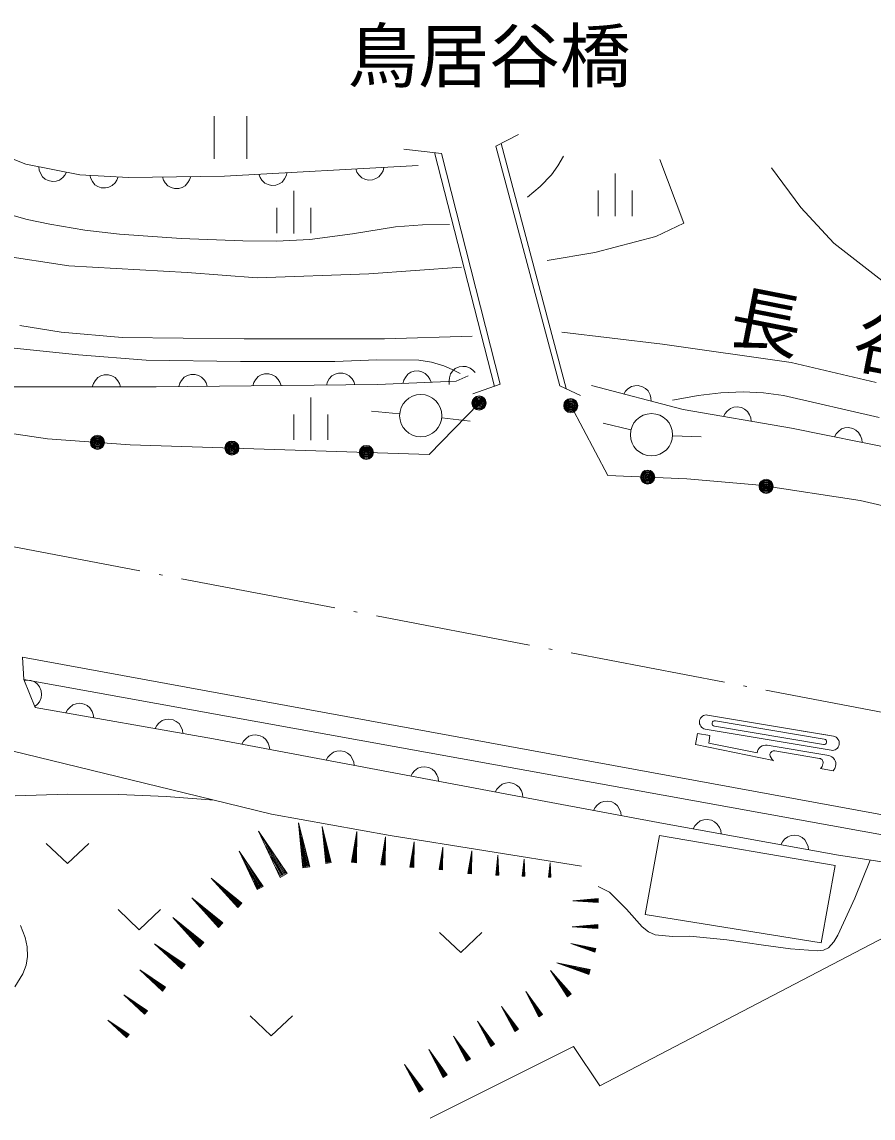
# Model space of a CAD drawing. Units: millimetres, scale not verified. Extents: x 16806 to 656806, y -100581 to 259419.
# Drawn here: x 241069 to 271109, y 124478 to 163167 of the extents above; entities that cross this region are included whole.
import ezdxf
from ezdxf.enums import TextEntityAlignment as Align

# ---------------------------------------------------------------- set-up
doc = ezdxf.new("R2010")
doc.units = ezdxf.units.MM
doc.header["$LTSCALE"] = 1000
doc.linetypes.add('USER1', pattern=[7.000001, 5.508197, -0.688525, 0.114754, -0.688525])
doc.layers.add('S-BGD', color=1, linetype='Continuous', lineweight=13)
doc.layers.add('S-BMK', color=3, linetype='USER1', lineweight=13)
doc.styles.add('ＭＳ ゴシック', font='')
doc.styles.get('ＭＳ ゴシック').set_extended_font_data('MS Gothic')

# ---------------------------------------------------------------- blocks, each defined once
blk = doc.blocks.new('BUHIN65')
at = {"layer": 'S-BGD'}
for radius in [249, 220, 191, 161, 132, 97.5, 67.5, 38.8, 7.5]:
    blk.add_circle((0, 0), radius, dxfattribs=at)
blk = doc.blocks.new('BUHIN96')
at = {"layer": 'S-BGD'}
for p, q in [((434, 5), (-362, -4)), ((-158, 16), (434, 23)), ((434, 41), (54, 37)), ((258, 57), (434, 59)), ((-157, -20), (434, -13)), ((435, -26), (54, -31)), ((259, -49), (435, -47))]:
    blk.add_line(p, q, dxfattribs=at)
blk.add_lwpolyline([(449, 75), (-450, -5), (451, -64)], close=True, dxfattribs=at)
blk = doc.blocks.new('BUHIN100')
at = {"layer": 'S-BGD'}
for p, q in [((255, -410), (-213, 342)), ((-109, 138), (238, -420)), ((-76, 159), (272, -399)), ((225, -428), (2, -69)), ((289, -388), (66, -30)), ((103, -274), (206, -440)), ((203, -212), (306, -378))]:
    blk.add_line(p, q, dxfattribs=at)
blk.add_lwpolyline([(330, -383), (-264, 424), (199, -465)], close=True, dxfattribs=at)
blk = doc.blocks.new('BUHIN101')
at = {"layer": 'S-BGD'}
for p, q in [((281, -451), (-234, 376)), ((-120, 152), (262, -462)), ((-83, 175), (299, -439)), ((248, -471), (2, -76)), ((318, -427), (72, -33)), ((114, -302), (227, -484)), ((223, -234), (337, -416))]:
    blk.add_line(p, q, dxfattribs=at)
blk.add_lwpolyline([(363, -422), (-291, 467), (218, -512)], close=True, dxfattribs=at)
blk = doc.blocks.new('BUHIN105')
at = {"layer": 'S-BGD'}
for p, q in [((-3, 141), (-52, -383)), ((-36, -384), (30, 321)), ((29, 138), (-20, -386)), ((-67, -225), (-81, -380)), ((-64, -382), (-32, -45)), ((-4, -387), (27, -51)), ((27, -233), (12, -389))]:
    blk.add_line(p, q, dxfattribs=at)
blk.add_lwpolyline([(25, -404), (37, 398), (-99, -393)], close=True, dxfattribs=at)
blk = doc.blocks.new('BUHIN113')
at = {"layer": 'S-BGD'}
for p, q in [((490, -465), (-409, 388)), ((-197, 148), (471, -485)), ((-158, 189), (509, -445)), ((456, -501), (27, -93)), ((529, -424), (99, -17)), ((237, -335), (435, -523)), ((350, -216), (548, -404))]:
    blk.add_line(p, q, dxfattribs=at)
blk.add_lwpolyline([(582, -403), (-508, 482), (433, -561)], close=True, dxfattribs=at)
blk = doc.blocks.new('BUHIN39')
at = {"layer": 'S-BGD'}
blk.add_circle((0, 0), 746, dxfattribs=at)
blk = doc.blocks.new('BUHIN173')
at = {"layer": 'S-BGD'}
blk.add_lwpolyline([(-500, -5), (-461, 110), (-402, 209), (-308, 319), (-199, 381), (-82, 417), (73, 418), (191, 384), (302, 325), (400, 216), (461, 120), (500, 5)], dxfattribs=at)
blk = doc.blocks.new('BUHIN174')
at = {"layer": 'S-BGD'}
blk.add_lwpolyline([(-500, 0), (-460, 115), (-400, 212), (-305, 322), (-195, 382), (-78, 418), (78, 418), (195, 382), (305, 322), (402, 212), (462, 115), (500, 0)], dxfattribs=at)
blk = doc.blocks.new('BUHIN178')
at = {"layer": 'S-BGD'}
blk.add_lwpolyline([(-492, 87), (-433, 193), (-357, 279), (-244, 371), (-126, 411), (-4, 425), (149, 398), (259, 343), (356, 265), (433, 139), (475, 33), (492, -87)], dxfattribs=at)
blk = doc.blocks.new('BUHIN179')
at = {"layer": 'S-BGD'}
blk.add_lwpolyline([(-491, 93), (-431, 198), (-354, 283), (-240, 373), (-121, 412), (1, 425), (154, 396), (263, 340), (360, 260), (435, 134), (476, 27), (491, -93)], dxfattribs=at)
blk = doc.blocks.new('BUHIN181')
at = {"layer": 'S-BGD'}
blk.add_lwpolyline([(-492, 88), (-432, 195), (-356, 280), (-243, 371), (-124, 411), (-2, 425), (150, 397), (260, 342), (357, 263), (434, 138), (476, 31), (492, -88)], dxfattribs=at)
blk = doc.blocks.new('BUHIN202')
at = {"layer": 'S-BGD'}
blk.add_lwpolyline([(499, 27), (466, -90), (411, -190), (322, -305), (215, -371), (100, -413), (-55, -421), (-174, -393), (-287, -339), (-390, -234), (-456, -140), (-499, -27)], dxfattribs=at)
blk = doc.blocks.new('BUHIN44')
at = {"layer": 'S-BGD'}
for p, q in [((-578, 750), (-578, -750)), ((574, -750), (574, 750))]:
    blk.add_line(p, q, dxfattribs=at)
blk = doc.blocks.new('BUHIN243')
at = {"layer": 'S-BGD'}
blk.add_lwpolyline([(-750, 356), (0, -352), (750, 356)], dxfattribs=at)
blk = doc.blocks.new('BUHIN45')
at = {"layer": 'S-BGD'}
for p, q in [((0, 750), (0, -750)), ((-600, 154), (-600, -746)), ((600, 154), (600, -746))]:
    blk.add_line(p, q, dxfattribs=at)

msp = doc.modelspace()

# ---------------------------------------------------------------- linework, layer by layer
at = {"layer": 'S-BGD'}
for p, q in [((258595, 159190), (257791, 158776)), ((239435, 158842), (241202, 158145)), ((254553, 158678), (255875, 158528)), ((257791, 158776), (260056, 150328)), ((260273, 150226), (257984, 158875)), ((257743, 150303), (255625, 158557)), ((255875, 158528), (257950, 150377)), ((264426, 156058), (263584, 158305)), ((241202, 158145), (243108, 157773)), ((248222, 157727), (255056, 158099)), ((268558, 156617), (267528, 158022)), ((243108, 157773), (244828, 157680)), ((244828, 157680), (248222, 157727)), ((269728, 155354), (268558, 156617)), ((263443, 155590), (264426, 156058)), ((261290, 155028), (263443, 155590)), ((271413, 154043), (269728, 155354)), ((240249, 154934), (242730, 154560)), ((259605, 154747), (261290, 155028)), ((242730, 154560), (246896, 154326)), ((253309, 154279), (256586, 154513)), ((246896, 154326), (249377, 154139)), ((249377, 154139), (253309, 154279)), ((242449, 152219), (240998, 152453)), ((244603, 152032), (242449, 152219)), ((256960, 152079), (253871, 151985)), ((260120, 152219), (263677, 151798)), ((248909, 151985), (244603, 152032)), ((253871, 151985), (248909, 151985)), ((263677, 151798), (268218, 151143)), ((268218, 151143), (271214, 150441)), ((256820, 150677), (256396, 150484)), ((245805, 150292), (238793, 150292)), ((253622, 150369), (245805, 150292)), ((256396, 150484), (253622, 150369)), ((257950, 150377), (256988, 150035)), ((260056, 150328), (260786, 149987)), ((264411, 149482), (261174, 150330)), ((254399, 149337), (253403, 149427)), ((268226, 148827), (264411, 149482)), ((255891, 149188), (256885, 149079)), ((262559, 148768), (261586, 149000)), ((272242, 148018), (268226, 148827)), ((264038, 148561), (265037, 148517)), ((241133, 139963), (241092, 140751)), ((241092, 140751), (277298, 134099)), ((241133, 139963), (241539, 138971)), ((277597, 133361), (241133, 139963)), ((241539, 138971), (247832, 137860)), ((265271, 138702), (269708, 137953)), ((269625, 137460), (265188, 138209)), ((269354, 137658), (265508, 138307)), ((269387, 137855), (265542, 138504)), ((268566, 138146), (269511, 137987)), ((239017, 137857), (247761, 135724)), ((247832, 137860), (259751, 135611)), ((264841, 137659), (264908, 138053)), ((264908, 138053), (265352, 137978)), ((265307, 137716), (265352, 137978)), ((267596, 137093), (264841, 137659)), ((267023, 137364), (265311, 137715)), ((269542, 137271), (267373, 137637)), ((269222, 137173), (267644, 137440)), ((269695, 136739), (269252, 136813)), ((247761, 135724), (249876, 135208)), ((259751, 135611), (263709, 134870)), ((249876, 135208), (254060, 134451)), ((251103, 133354), (250855, 134748)), ((251886, 133508), (251684, 134641)), ((263709, 134870), (269887, 133760)), ((250292, 133066), (249507, 134453)), ((250887, 134384), (251072, 133349)), ((250950, 134395), (251135, 133360)), ((251711, 134345), (251860, 133504)), ((251762, 134354), (251912, 133513)), ((252793, 133517), (252883, 134487)), ((253814, 133431), (253895, 134312)), ((254060, 134451), (260820, 133370)), ((263061, 131666), (263575, 134451)), ((263575, 134451), (269768, 133397)), ((249678, 134078), (250260, 133048)), ((249740, 134114), (250323, 133084)), ((251048, 133344), (250930, 134010)), ((251166, 133365), (251048, 134031)), ((251841, 133500), (251745, 134041)), ((251937, 133517), (251841, 134058)), ((252755, 133521), (252798, 133984)), ((252838, 134240), (252771, 133520)), ((252882, 134236), (252815, 133515)), ((252837, 133513), (252880, 133976)), ((253854, 134087), (253794, 133433)), ((253894, 134084), (253833, 133429)), ((254871, 133935), (254816, 133346)), ((254834, 133344), (254908, 134137)), ((254907, 133932), (254852, 133342)), ((249465, 132620), (248811, 133775)), ((249005, 133493), (249491, 132635)), ((250237, 133035), (249862, 133697)), ((250354, 133101), (249980, 133763)), ((250958, 133645), (251013, 133338)), ((251143, 133678), (251198, 133371)), ((251768, 133745), (251812, 133495)), ((251918, 133771), (251963, 133522)), ((252750, 133737), (252730, 133523)), ((252879, 133725), (252859, 133511)), ((253774, 133630), (253756, 133436)), ((253779, 133434), (253818, 133855)), ((253853, 133427), (253892, 133848)), ((253891, 133619), (253873, 133425)), ((254799, 133524), (254782, 133349)), ((254803, 133347), (254838, 133726)), ((254870, 133341), (254905, 133719)), ((254904, 133514), (254888, 133339)), ((257847, 133525), (257830, 133065)), ((257844, 133065), (257868, 133684)), ((257875, 133524), (257858, 133064)), ((258769, 133029), (258789, 133560)), ((269887, 133760), (274101, 133105)), ((248953, 133464), (249439, 132605)), ((249419, 132594), (249107, 133146)), ((249517, 132649), (249205, 133201)), ((250029, 133321), (250202, 133015)), ((250213, 133425), (250386, 133119)), ((257809, 133202), (257803, 133066)), ((257819, 133065), (257830, 133361)), ((257871, 133063), (257883, 133359)), ((257891, 133199), (257885, 133063)), ((258739, 133147), (258734, 133030)), ((258748, 133030), (258757, 133283)), ((258772, 133424), (258757, 133029)), ((258796, 133423), (258781, 133029)), ((258793, 133028), (258802, 133281)), ((258809, 133144), (258805, 133028)), ((259669, 133092), (259665, 132995)), ((259676, 132994), (259684, 133205)), ((259696, 133322), (259684, 132994)), ((259694, 132993), (259711, 133436)), ((259716, 133322), (259704, 132993)), ((259714, 132993), (259722, 133204)), ((259727, 133090), (259724, 132992)), ((269768, 133397), (269281, 130665)), ((249246, 132832), (249390, 132577)), ((249399, 132919), (249543, 132664)), ((269281, 130665), (263061, 131666)), ((261463, 125621), (271531, 130871)), ((246748, 129837), (245848, 130554)), ((246095, 130390), (246764, 129858)), ((261291, 130405), (260524, 130621)), ((260717, 130548), (261286, 130387)), ((260726, 130582), (261296, 130422)), ((261282, 130374), (260916, 130477)), ((261301, 130439), (260935, 130542)), ((261108, 130402), (261277, 130355)), ((261137, 130504), (261306, 130457)), ((246063, 130349), (246732, 129817)), ((246720, 129802), (246290, 130144)), ((246780, 129878), (246351, 130220)), ((246598, 130056), (246796, 129898)), ((246072, 129040), (245310, 129646)), ((246503, 129937), (246701, 129779)), ((261083, 129639), (260061, 129927)), ((260317, 129830), (261077, 129616)), ((260330, 129876), (261090, 129662)), ((261072, 129598), (260584, 129736)), ((261096, 129685), (260608, 129823)), ((260839, 129636), (261064, 129572)), ((260877, 129772), (261103, 129708)), ((245493, 129473), (246059, 129023)), ((245520, 129507), (246086, 129057)), ((246048, 129010), (245685, 129299)), ((246100, 129074), (245736, 129364)), ((245946, 129225), (246113, 129092)), ((260379, 128824), (259788, 129597)), ((259922, 129385), (260361, 128810)), ((259957, 129412), (260396, 128837)), ((260414, 128850), (260132, 129220)), ((245865, 129124), (246033, 128990)), ((260348, 128800), (260066, 129170)), ((260198, 128956), (260328, 128785)), ((260301, 129034), (260431, 128864)), ((245434, 128212), (244742, 128763)), ((244907, 128606), (245422, 128197)), ((244932, 128637), (245447, 128228)), ((245413, 128185), (245082, 128448)), ((245459, 128244), (245129, 128507)), ((245246, 128289), (245399, 128167)), ((245319, 128381), (245472, 128259)), ((244796, 127385), (244173, 127881)), ((244322, 127739), (244785, 127371)), ((244345, 127767), (244808, 127399)), ((244777, 127360), (244479, 127597)), ((244819, 127413), (244521, 127650)), ((244627, 127454), (244764, 127344)), ((244693, 127537), (244830, 127427)), ((255472, 124478), (260537, 127010)), ((260537, 127010), (261463, 125621))]:
    msp.add_line(p, q, dxfattribs=at)
for points in [[(256158, 156014), (255206, 156007), (254250, 155939), (252741, 155683), (251229, 155487), (250054, 155432), (248864, 155437), (246687, 155527), (244515, 155676), (243286, 155819), (242049, 156024), (241249, 156194), (240470, 156421), (239914, 156640), (239383, 156913), (238315, 157609), (237216, 158253), (236067, 158639), (234926, 159053)], [(258914, 156983), (259359, 157355), (259757, 157766), (259981, 158083), (260187, 158428)], [(242646, 157863), (242584, 157758), (242507, 157674), (242393, 157584), (242273, 157546), (242151, 157534), (241999, 157564), (241890, 157621), (241794, 157701), (241719, 157828), (241679, 157935), (241664, 158055)], [(244467, 157700), (244421, 157587), (244356, 157493), (244255, 157388), (244142, 157334), (244023, 157306), (243868, 157314), (243753, 157355), (243646, 157421), (243555, 157536), (243500, 157637), (243469, 157754)], [(247025, 157710), (246986, 157595), (246928, 157496), (246834, 157385), (246725, 157324), (246608, 157287), (246453, 157285), (246335, 157318), (246224, 157377), (246125, 157485), (246064, 157582), (246025, 157697)], [(238205, 150819), (238491, 151081), (238819, 151300), (239193, 151463), (239603, 151574), (240137, 151647), (240679, 151661), (243061, 151415), (245458, 151228), (248783, 151176), (252113, 151185), (253592, 151239), (255072, 151232), (255521, 151159), (255964, 151025), (256254, 150898), (256540, 150755)], [(256153, 150374), (256142, 150495), (256156, 150609), (256197, 150748), (256272, 150848), (256365, 150929), (256506, 150993), (256627, 151010), (256752, 151000), (256887, 150941), (256982, 150877), (257063, 150788)], [(254510, 150406), (254545, 150522), (254601, 150622), (254691, 150736), (254798, 150801), (254914, 150840), (255069, 150847), (255188, 150817), (255300, 150761), (255402, 150656), (255466, 150561), (255509, 150447)], [(262309, 150033), (262377, 150134), (262459, 150213), (262579, 150296), (262701, 150326), (262823, 150330), (262973, 150291), (263078, 150227), (263169, 150141), (263236, 150010), (263269, 149900), (263276, 149780)], [(271323, 149206), (267944, 149983), (267243, 150074), (266526, 150107), (265736, 150073), (264939, 149978), (264486, 149902), (264025, 149815)], [(234341, 149680), (239195, 148864), (241972, 148456), (244893, 148243), (255446, 147900), (257202, 149715)], [(260438, 149624), (261748, 147158), (264532, 147042), (267114, 146811), (270659, 146271), (274165, 145462)], [(265825, 149240), (265884, 149346), (265960, 149432), (266072, 149524), (266191, 149565), (266312, 149580), (266465, 149553), (266575, 149499), (266673, 149421), (266751, 149296), (266794, 149190), (266811, 149070)], [(269744, 148522), (269806, 148626), (269884, 148710), (269999, 148799), (270118, 148836), (270240, 148847), (270392, 148817), (270501, 148759), (270597, 148679), (270670, 148552), (270710, 148444), (270724, 148324)], [(241146, 139929), (241268, 139936), (241381, 139917), (241519, 139871), (241616, 139792), (241693, 139697), (241752, 139553), (241764, 139431), (241750, 139307), (241685, 139175), (241618, 139082), (241525, 139004)], [(247851, 135702), (246165, 135832), (244492, 135901), (242683, 135908), (240830, 135853)], [(261239, 135332), (261299, 135438), (261376, 135523), (261490, 135613), (261609, 135652), (261731, 135665), (261883, 135637), (261992, 135581), (262089, 135501), (262165, 135375), (262206, 135268), (262222, 135148)], [(271004, 133586), (270460, 132243), (269864, 130933), (269725, 130693), (269534, 130487), (269356, 130406), (269151, 130383), (268193, 130450), (267245, 130577), (265951, 130766), (264638, 130897), (264025, 130892), (263423, 130949), (263185, 131055), (262963, 131223), (262409, 131855), (261810, 132447), (261619, 132551), (261412, 132649)], [(241019, 131277), (241185, 130854), (241258, 130518), (241270, 130183), (241216, 129875), (241098, 129569), (240823, 129105)]]:
    msp.add_lwpolyline(points, dxfattribs=at)
for points in [[(251230, 133348), (250828, 134902), (250986, 133305)], [(251989, 133503), (251662, 134766), (251791, 133468)], [(250429, 133107), (249421, 134605), (250186, 132970)], [(252876, 133490), (252893, 134594), (252706, 133506)], [(253889, 133406), (253904, 134409), (253735, 133421)], [(249579, 132654), (248739, 133903), (249377, 132540)], [(254902, 133322), (254916, 134225), (254763, 133335)], [(257897, 133050), (257870, 133752), (257789, 133054)], [(258815, 133017), (258791, 133618), (258722, 133020)], [(259732, 132983), (259713, 133484), (259655, 132986)], [(246828, 129902), (245748, 130632), (246703, 129744)], [(261325, 130467), (260440, 130644), (261287, 130333)], [(246140, 129095), (245227, 129713), (246034, 128961)], [(260458, 128860), (259723, 129683), (260323, 128757)], [(261129, 129723), (259948, 129959), (261078, 129544)], [(245496, 128262), (244666, 128824), (245400, 128141)], [(244852, 127430), (244104, 127936), (244765, 127321)]]:
    msp.add_lwpolyline(points, close=True, dxfattribs=at)
for centre, radius in [((257202, 149715), 249), ((257202, 149715), 220), ((257202, 149715), 191), ((257202, 149715), 161), ((257202, 149715), 132), ((257202, 149715), 97.5), ((257202, 149715), 67.5), ((257202, 149715), 38.8), ((260438, 149624), 249), ((260438, 149624), 220), ((260438, 149624), 191), ((260438, 149624), 161), ((260438, 149624), 132), ((257202, 149715), 7.5), ((260438, 149624), 97.5), ((260438, 149624), 67.5), ((260438, 149624), 38.8), ((260438, 149624), 7.5), ((243735, 148327), 249), ((243735, 148327), 220), ((243735, 148327), 191), ((243735, 148327), 161), ((243735, 148327), 132), ((243735, 148327), 97.5), ((243735, 148327), 67.5), ((243735, 148327), 38.8), ((243735, 148327), 7.5), ((263152, 147099), 249), ((263152, 147099), 220), ((263152, 147099), 191), ((263152, 147099), 161), ((263152, 147099), 132), ((263152, 147099), 97.5), ((263152, 147099), 67.5), ((263152, 147099), 38.8), ((263152, 147099), 7.5), ((267335, 146777), 249), ((267335, 146777), 220), ((267335, 146777), 191), ((267335, 146777), 161), ((267335, 146777), 132), ((267335, 146777), 97.5), ((267335, 146777), 67.5), ((267335, 146777), 38.8), ((267335, 146777), 7.5)]:
    msp.add_circle(centre, radius, dxfattribs=at)
for centre, radius, start, end in [((265229, 138455), 250, 80.4264, 260.4264), ((265525, 138405), 100, 80.4264, 260.4264), ((269371, 137757), 100, 260.4264, 80.4264), ((269667, 137707), 250, 260.4264, 80.4264), ((267322, 137342), 300, 80.1727, 175.8207), ((267619, 137292), 150, 80.4264, 170.4264), ((267770, 137336), 300, 183.8052, 234.3298), ((269199, 137025), 150, 340.8265, 81.2288), ((269046, 137032), 300, 313.3582, 349.3129), ((269494, 136975), 300, 345.6459, 80.6258), ((269536, 136931), 250, 309.5973, 353.0741)]:
    msp.add_arc(centre, radius, start, end, dxfattribs=at)
at = {"layer": 'S-BMK'}
msp.add_line((239825, 144825), (296121, 134094), dxfattribs=at)

# ---------------------------------------------------------------- block references
for name, p in [('BUHIN44', (248433, 159087)), ('BUHIN202', (253347, 158006)), ('BUHIN202', (249930, 157820)), ('BUHIN45', (262008, 157061)), ('BUHIN45', (250662, 156453)), ('BUHIN174', (244052, 150292)), ('BUHIN173', (247108, 150304)), ('BUHIN173', (249714, 150330)), ('BUHIN173', (252319, 150356)), ('BUHIN45', (251269, 149159)), ('BUHIN39', (255145, 149269)), ('BUHIN39', (263289, 148595)), ('BUHIN65', (248478, 148126)), ('BUHIN65', (253224, 147972)), ('BUHIN178', (243112, 138693)), ('BUHIN178', (246259, 138138)), ('BUHIN179', (249322, 137579)), ('BUHIN179', (252302, 137017)), ('BUHIN179', (255281, 136454)), ('BUHIN179', (258261, 135892)), ('BUHIN181', (265254, 134593)), ('BUHIN181', (268342, 134037)), ('BUHIN243', (242677, 133810)), ('BUHIN105', (255890, 133642)), ('BUHIN105', (256906, 133507)), ('BUHIN113', (248252, 132467)), ('BUHIN113', (247579, 131770)), ('BUHIN96', (260961, 132148)), ('BUHIN243', (245210, 131479)), ('BUHIN113', (246906, 131073)), ('BUHIN96', (260940, 131233)), ('BUHIN243', (256556, 130669)), ('BUHIN100', (259112, 128518)), ('BUHIN243', (249870, 127731)), ('BUHIN100', (258263, 127995)), ('BUHIN100', (257414, 127472)), ('BUHIN100', (256566, 126949)), ('BUHIN101', (255717, 126426)), ('BUHIN101', (254868, 125903))]:
    msp.add_blockref(name, p)

# ---------------------------------------------------------------- texts
at = {"layer": 'S-BGD', "style": 'ＭＳ ゴシック'}
msp.add_text('鳥居谷橋', height=1833, dxfattribs=at).set_placement((252554, 160504), align=Align.BOTTOM_LEFT)
at = {"layer": 'S-BGD', "insert": (265906, 151706), "char_height": 1833, "attachment_point": 7, "rotation": 348.9, "style": 'ＭＳ ゴシック'}
msp.add_mtext('\\T1.76;長谷川', dxfattribs=at)

doc.saveas('drawing.dxf')
